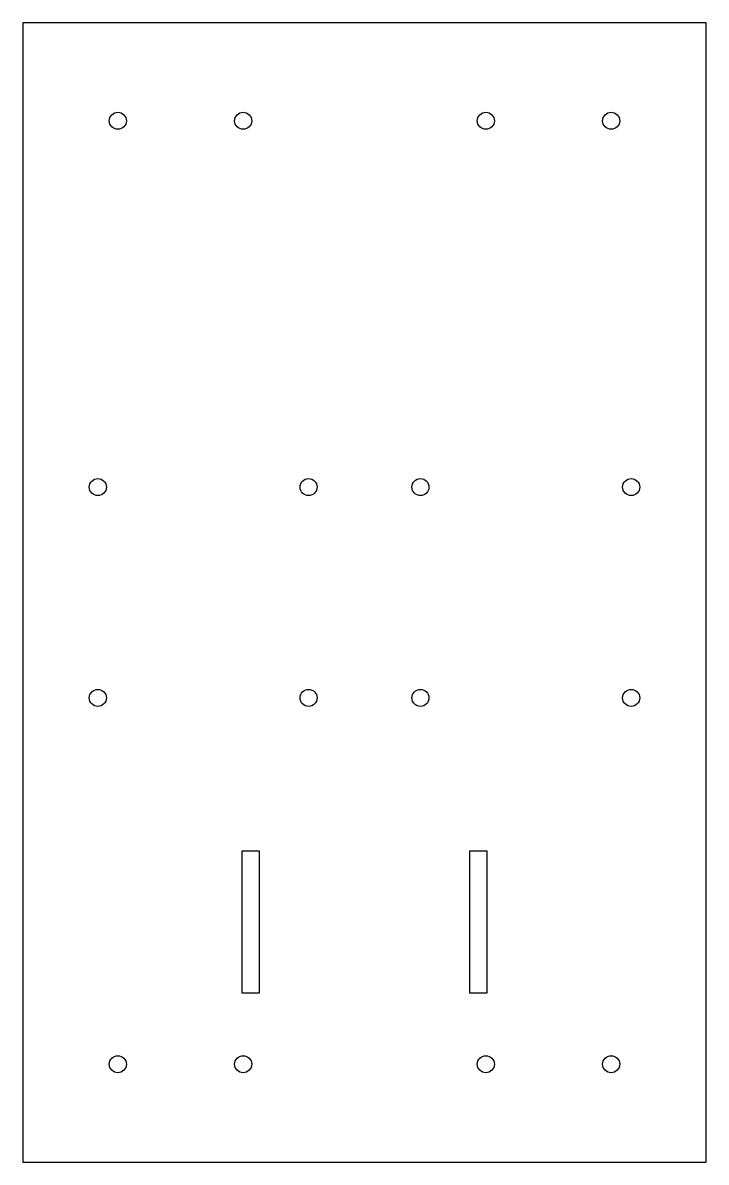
# Model space of a CAD drawing. Header units: millimetres. Extents: x -60 to 60, y -100 to 100.
import ezdxf

# ---------------------------------------------------------------- set-up
doc = ezdxf.new("R2010")
doc.units = ezdxf.units.MM
doc.layers.get('0').update_dxf_attribs({"linetype": 'CONTINUOUS'})

msp = doc.modelspace()

# ---------------------------------------------------------------- linework, layer by layer
for points in [[(60, -100), (60, 100), (-60, 100), (-60, -100)], [(-18.5, -45.35), (-18.5, -70.35), (-21.5, -70.35), (-21.5, -45.35)], [(21.5, -45.35), (21.5, -70.35), (18.5, -70.35), (18.5, -45.35)]]:
    msp.add_lwpolyline(points, close=True)
for centre in [(-43.31, 82.8), (-21.31, 82.8), (21.31, 82.8), (43.31, 82.8), (-46.82, 18.5), (46.82, 18.5), (-9.82, 18.5), (9.82, 18.5), (-46.82, -18.5), (-9.82, -18.5), (9.82, -18.5), (46.82, -18.5), (-43.31, -82.8), (-21.31, -82.8), (21.31, -82.8), (43.31, -82.8)]:
    msp.add_circle(centre, 1.5)

doc.saveas('drawing.dxf')
